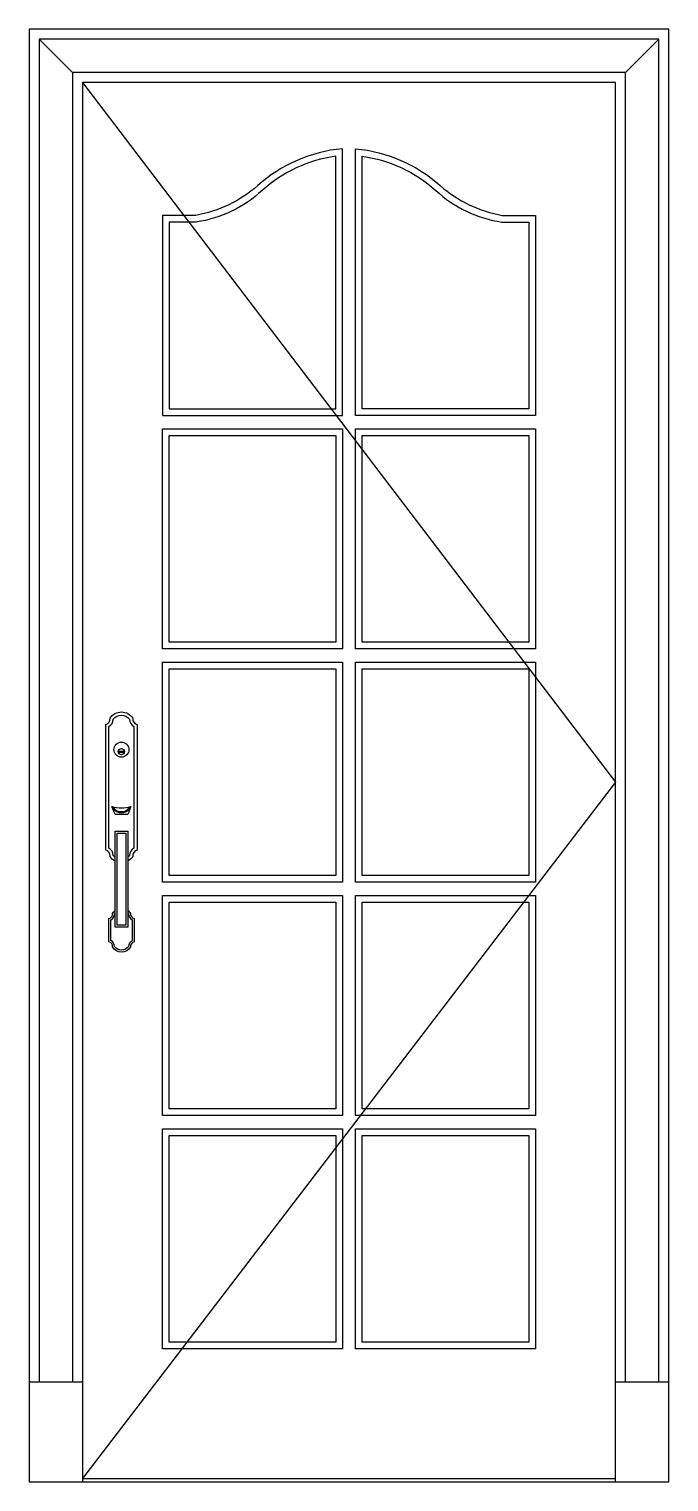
# Model space of a CAD drawing. Header units: metres. Extents: x 0 to 960, y 0 to 2180.
import ezdxf

# ---------------------------------------------------------------- set-up
doc = ezdxf.new("R2010")
doc.units = ezdxf.units.M
for name, color, linetype in [('2', 2, 'Continuous'), ('3', 3, 'Continuous'), ('4', 4, 'Continuous'), ('7', 7, 'Continuous'), ('BH', 3, 'Continuous')]:
    doc.layers.add(name, color=color, linetype=linetype)

msp = doc.modelspace()

# ---------------------------------------------------------------- hatches: boundary and pattern name
at = {"layer": 'BH'}
h = msp.add_hatch(dxfattribs=at)
h.set_pattern_fill('AR-RROOF', scale=450)
h.paths.add_polyline_path([(460, 1989.15, 0.15), (349.68, 1937.73, -0.15), (250.8, 1890.37), (210, 1890.37), (210, 1610.02), (460, 1610.02)])
h.paths.add_polyline_path([(500, 1610.02), (750, 1610.02), (750, 1890.37), (709.2, 1890.37, -0.15), (610.32, 1937.73, 0.15), (500, 1989.15)])
h.paths.add_polyline_path([(500, 1260.02), (750, 1260.02), (750, 1570.02), (500, 1570.02)])
h.paths.add_polyline_path([(210, 1260.02), (460, 1260.02), (460, 1570.02), (210, 1570.02)])
h.paths.add_polyline_path([(460, 910.02), (460, 1220.02), (210, 1220.02), (210, 910.02)])
h.paths.add_polyline_path([(500, 910.02), (750, 910.02), (750, 1220.02), (500, 1220.02)])
h.paths.add_polyline_path([(500, 560.02), (750, 560.02), (750, 870.02), (500, 870.02)])
h.paths.add_polyline_path([(210, 560.02), (460, 560.02), (460, 870.02), (210, 870.02)])
h.paths.add_polyline_path([(210, 520.02), (210, 209.68), (460, 209.68), (460, 520.02)])
h.paths.add_polyline_path([(750, 520.02), (500, 520.02), (500, 209.68), (750, 209.68)])

# ---------------------------------------------------------------- linework, layer by layer
at = {"layer": '2'}
msp.add_line((0, 0), (960, 0), dxfattribs=at)
at = {"layer": '3'}
for p, q in [((15, 2165), (65, 2115)), ((895, 2115), (945, 2165)), ((133.92, 1096.7), (143.16, 1096.7)), ((133.92, 1094.82), (143.16, 1094.82)), ((80, 5), (880, 5))]:
    msp.add_line(p, q, dxfattribs=at)
for points in [[(945, 150), (945, 2165), (15, 2165), (15, 150)], [(895, 150), (895, 2115), (65, 2115), (65, 150)], [(80, 2100), (880, 1050), (80, 5)]]:
    msp.add_lwpolyline(points, dxfattribs=at)
for points in [[(210, 1610.02), (460, 1610.02), (460, 1989.15, 0.15), (349.68, 1937.73, -0.15), (250.8, 1890.37), (210, 1890.37)], [(750, 1610.02), (500, 1610.02), (500, 1989.15, -0.15), (610.32, 1937.73, 0.15), (709.2, 1890.37), (750, 1890.37)]]:
    msp.add_lwpolyline(points, format="xyb", close=True, dxfattribs=at)
for points in [[(460, 1260.02), (210, 1260.02), (210, 1570.02), (460, 1570.02)], [(500, 1570.02), (750, 1570.02), (750, 1260.02), (500, 1260.02)], [(460, 910.02), (210, 910.02), (210, 1220.02), (460, 1220.02)], [(500, 1220.02), (750, 1220.02), (750, 910.02), (500, 910.02)], [(131.94, 835.24), (131.94, 973.44), (145.14, 973.44), (145.14, 835.24)], [(460, 560.02), (210, 560.02), (210, 870.02), (460, 870.02)], [(500, 870.02), (750, 870.02), (750, 560.02), (500, 560.02)], [(460, 520.02), (460, 209.68), (210, 209.68), (210, 520.02)], [(750, 520.02), (750, 209.68), (500, 209.68), (500, 520.02)]]:
    msp.add_lwpolyline(points, close=True, dxfattribs=at)
for points in [[(129.11, 937.11, -0.06), (126.36, 939.92, 0.26), (119.69, 951.17), (119.69, 1133.3, 0.26), (126.36, 1144.55, -0.5), (150.72, 1144.55, 0.26), (157.39, 1133.3), (157.39, 951.17, 0.26), (150.72, 939.92, -0.06), (147.96, 937.11, -0.06)], [(126.23, 1013.08, 0.2), (134.99, 1005.95), (142.09, 1005.95, 0.2), (150.85, 1013.08, 0.19)], [(147.96, 854.05, -0.04), (149.4, 852.37, 0.29), (154.73, 843.63), (154.73, 812.2, 0.29), (149.4, 803.46, -0.51), (128.03, 803.46, 0.29), (122.69, 812.2), (122.69, 843.63, 0.29), (128.03, 852.37, -0.03), (129.11, 853.69, -0.03)]]:
    msp.add_lwpolyline(points, format="xyb", dxfattribs=at)
msp.add_circle((138.54, 1095.76), 4.71, dxfattribs=at)
at = {"layer": '4'}
msp.add_lwpolyline([(960, 0), (960, 2180), (0, 2180), (0, 0)], dxfattribs=at)
at = {"layer": '7'}
for p, q in [((0, 150), (80, 150)), ((880, 150), (960, 150))]:
    msp.add_line(p, q, dxfattribs=at)
msp.add_lwpolyline([(880, 0), (880, 2100), (80, 2100), (80, 0)], dxfattribs=at)
for points in [[(200, 1600.02), (470, 1600.02), (470, 2000.37, 0.16), (342.98, 1945.16, -0.14), (250, 1900.37), (200, 1900.37)], [(760, 1600.02), (490, 1600.02), (490, 2000.37, -0.16), (617.02, 1945.16, 0.14), (710, 1900.37), (760, 1900.37)], [(124.4, 1013.6, 0.15), (152.67, 1013.6), (147.96, 1001.71), (129.11, 1001.71)]]:
    msp.add_lwpolyline(points, format="xyb", close=True, dxfattribs=at)
for points in [[(470, 1250.02), (200, 1250.02), (200, 1580.02), (470, 1580.02)], [(490, 1580.02), (760, 1580.02), (760, 1250.02), (490, 1250.02)], [(470, 900.02), (200, 900.02), (200, 1230.02), (470, 1230.02)], [(490, 1230.02), (760, 1230.02), (760, 900.02), (490, 900.02)], [(129.11, 832.41), (129.11, 976.27), (147.96, 976.27), (147.96, 832.41)], [(470, 550.02), (200, 550.02), (200, 880.02), (470, 880.02)], [(490, 880.02), (760, 880.02), (760, 550.02), (490, 550.02)], [(470, 530.02), (470, 199.68), (200, 199.68), (200, 530.02)], [(760, 530.02), (760, 199.68), (490, 199.68), (490, 530.02)]]:
    msp.add_lwpolyline(points, close=True, dxfattribs=at)
for points in [[(129.11, 931.51, -0.13), (121.58, 938.57, 0.39), (114.98, 947.99), (114.98, 1136.48, 0.39), (121.58, 1145.9, -0.56), (155.5, 1145.9, 0.39), (162.1, 1136.48), (162.1, 947.99, 0.39), (155.5, 938.57, -0.13), (147.96, 931.51, -0.13)], [(124.4, 1013.6, 0.22), (134.79, 1004.54), (142.29, 1004.54, 0.22), (152.67, 1013.6, 0.22)], [(147.96, 857.73, -0.1), (152.28, 853.14, 0.39), (157.56, 845.6), (157.56, 810.23, 0.39), (152.28, 802.69, -0.56), (125.14, 802.69, 0.39), (119.87, 810.23), (119.87, 845.6, 0.39), (125.14, 853.14, -0.09), (129.11, 857.48, -0.09)]]:
    msp.add_lwpolyline(points, format="xyb", dxfattribs=at)
msp.add_circle((138.54, 1098.78), 11.31, dxfattribs=at)

doc.saveas('drawing.dxf')
